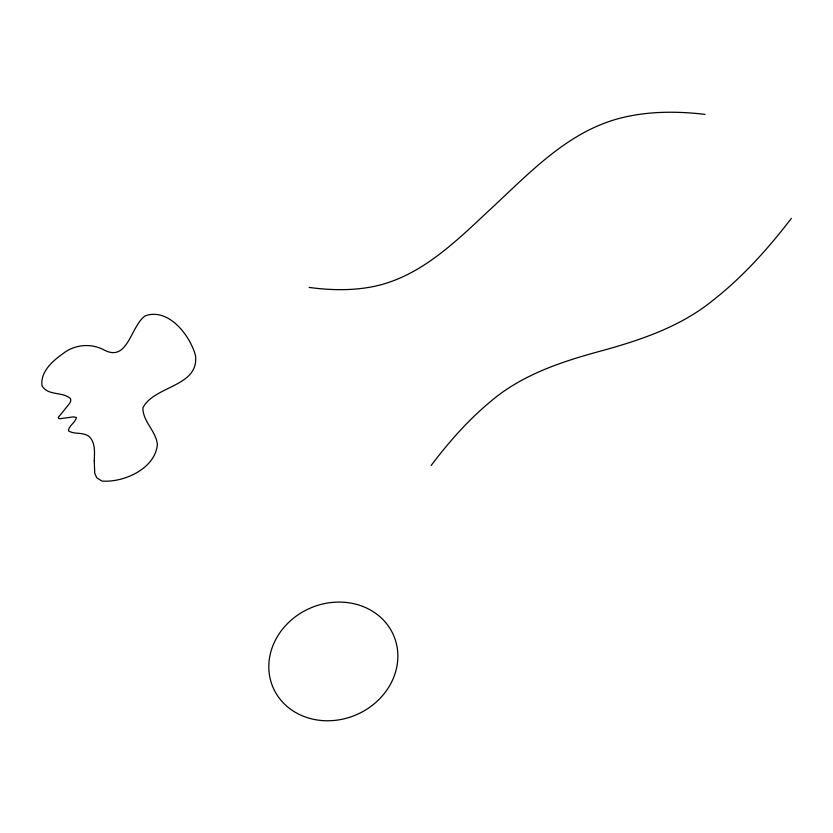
<?xml version="1.0" encoding="UTF-8"?>
<svg xmlns="http://www.w3.org/2000/svg" width="833" height="833" viewBox="0 0 833 833"><rect width="100%" height="100%" fill="white"/><g stroke="black" fill="none" stroke-linecap="round" stroke-linejoin="round"><path stroke-width="1.25" d="M431.14 465.501C448.685 442.229 468.063 420.144 490.575 401.537C520.812 375.589 559.214 362.459 597.042 352.067C638.005 340.968 679.634 327.546 713.006 300.276C742.89 276.91 768.328 248.39 791.35 218.381M705.051 114.381C677.406 111.133 649.053 111.07 621.887 117.765C569.918 130.344 531.6 170.827 493.854 206.032C458.629 238.623 422.362 276.514 373.476 286.531C352.307 290.8 330.451 290.321 309.137 287.416M94.264 460.982L94.743 473.331L96.743 477.809L101.99 481.058C123.763 482.786 155.23 468.698 157.385 444.53C156.052 430.984 142.766 421.571 142.891 407.847C154.282 385.481 199.097 387.012 195.516 355.701C190.195 335.491 168.578 307.533 145.306 315.811C130.333 325.995 128.001 363.865 102.938 349.35C90.891 343.529 76.594 344.414 65.401 351.87C54.353 359.627 40.088 370.685 41.994 385.794C48.085 396.196 62.725 391.25 70.607 398.757L70.743 401.11L69.639 403.37L58.248 417.5L58.716 418.468L60.195 418.707L73.606 416.854L76.449 417.531C75.376 422.425 69.774 425.059 68.452 429.953L68.775 431.109C75.157 434.701 83.696 431.702 89.62 436.971C95.618 443.448 94.483 452.85 94.264 460.982M322.642 720.597A65.661 58.081 -23.4 0 0 393.79 635.808A65.661 58.081 -23.4 0 0 283.574 627.884A65.661 58.081 -23.4 0 0 322.642 720.597"/></g></svg>
